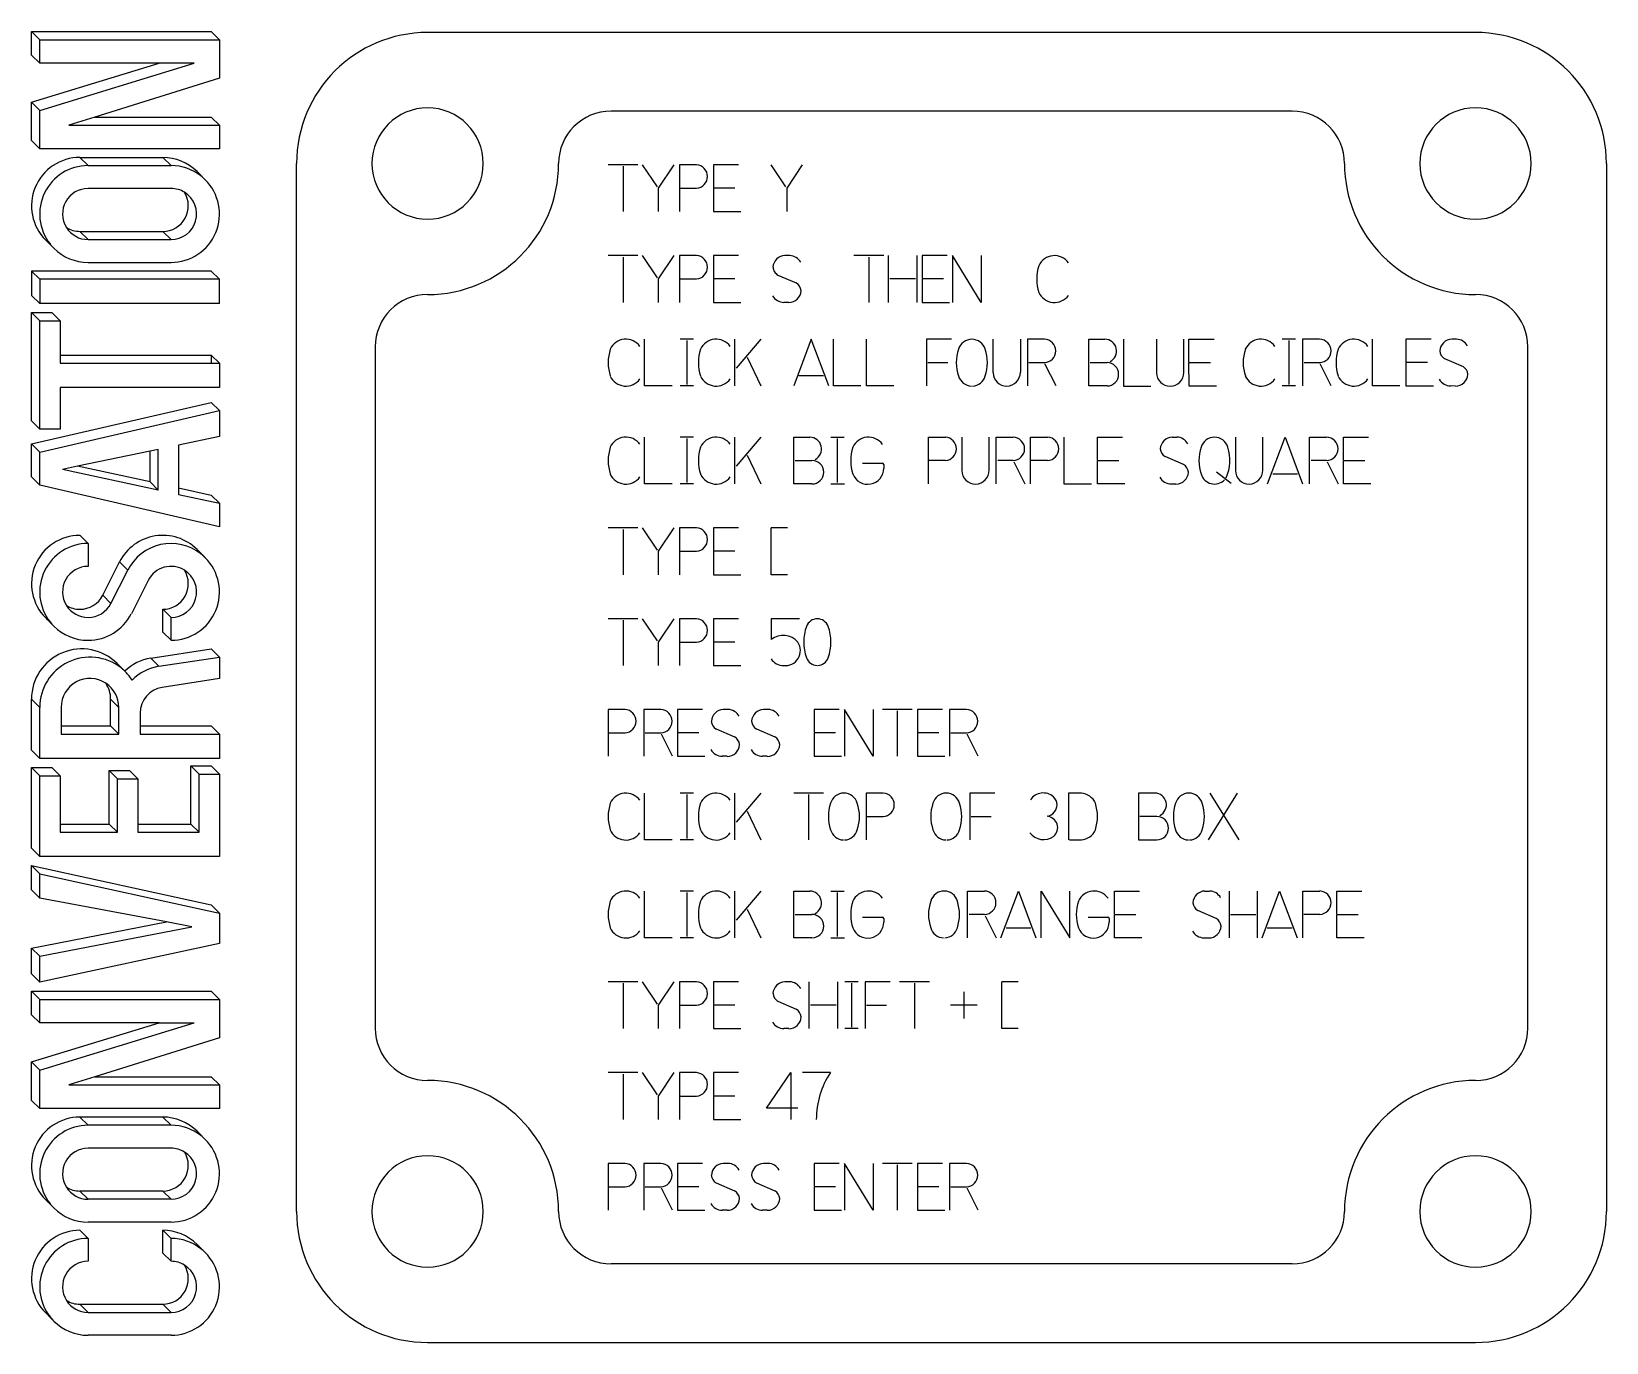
# Model space of a CAD drawing. Header units: inches. Extents: x -1.11 to 0.79, y -0.79 to 0.79.
import ezdxf

# ---------------------------------------------------------------- set-up
doc = ezdxf.new("R2010")
doc.units = ezdxf.units.IN
doc.layers.get('0').update_dxf_attribs({"linetype": 'CONTINUOUS'})
for name, color, linetype in [('1', 7, 'CONTINUOUS'), ('2', 7, 'CONTINUOUS'), ('3', 7, 'CONTINUOUS'), ('4', 7, 'CONTINUOUS'), ('5', 7, 'CONTINUOUS'), ('6', 7, 'CONTINUOUS'), ('9', 7, 'CONTINUOUS')]:
    doc.layers.add(name, color=color, linetype=linetype)

msp = doc.modelspace()

# ---------------------------------------------------------------- linework, layer by layer
at = {"color": 0, "linetype": 'CONTINUOUS'}
for p, q in [((-1.1062, 0.7886), (-1.0963, 0.7787)), ((-0.89, 0.7886), (-0.8802, 0.7787)), ((-1.1062, 0.7603), (-1.0963, 0.7504)), ((-1.1062, 0.7037), (-1.0963, 0.6938)), ((-0.89, 0.6857), (-0.8802, 0.6759)), ((-1.1062, 0.6574), (-1.0963, 0.6476)), ((-1.0381, 0.6274), (-1.0479, 0.6373)), ((-0.9384, 0.6274), (-0.9483, 0.6373)), ((-0.8973, 0.6104), (-0.9071, 0.6202)), ((-1.0793, 0.528), (-1.0891, 0.5378)), ((-1.0381, 0.5385), (-1.0479, 0.5483)), ((-0.9384, 0.5385), (-0.9483, 0.5483)), ((-1.0963, 0.4908), (-1.1062, 0.5006)), ((-0.8802, 0.4908), (-0.89, 0.5006)), ((-1.0963, 0.4615), (-1.1062, 0.4714)), ((-1.0963, 0.4408), (-1.1062, 0.4506)), ((-1.0718, 0.4408), (-1.0816, 0.4506)), ((-0.8802, 0.3898), (-0.89, 0.3997)), ((-0.8802, 0.333), (-0.89, 0.3428)), ((-1.0963, 0.3105), (-1.1062, 0.3204)), ((-1.0963, 0.2829), (-1.1062, 0.2928)), ((-1.0963, 0.2433), (-1.1062, 0.2532)), ((-0.9538, 0.2374), (-0.9636, 0.2473)), ((-0.8802, 0.2216), (-0.89, 0.2314)), ((-1.0381, 0.1731), (-1.0479, 0.183)), ((-0.8973, 0.1561), (-0.9071, 0.1659)), ((-0.9904, 0.1412), (-1.0003, 0.151)), ((-1.0107, 0.1011), (-1.0205, 0.1109)), ((-1.0793, 0.0737), (-1.0891, 0.0836)), ((-0.9384, 0.0842), (-0.9483, 0.0941)), ((-0.9384, 0.0567), (-0.9483, 0.0665)), ((-0.8802, 0.0365), (-0.89, 0.0464)), ((-0.9932, 0.0188), (-1.003, 0.0287)), ((-0.9529, 0.0255), (-0.9627, 0.0353)), ((-1.0963, -0.0239), (-1.1062, -0.014)), ((-1.0111, -0.014), (-1.0012, -0.0239)), ((-1.0012, -0.056), (-1.0111, -0.0461)), ((-0.8802, -0.056), (-0.89, -0.0461)), ((-1.0963, -0.0852), (-1.1062, -0.0754)), ((-0.9047, -0.1041), (-0.9146, -0.0942)), ((-0.8802, -0.1041), (-0.89, -0.0942)), ((-1.0963, -0.106), (-1.1062, -0.0961)), ((-1.0718, -0.106), (-1.0816, -0.0961)), ((-1.0029, -0.1097), (-1.0127, -0.0999)), ((-0.9783, -0.1097), (-0.9882, -0.0999)), ((-1.0029, -0.1739), (-1.0127, -0.1641)), ((-0.9146, -0.1641), (-0.9047, -0.1739)), ((-1.0963, -0.2032), (-1.1062, -0.1933)), ((-1.0963, -0.2239), (-1.1062, -0.2141)), ((-1.1062, -0.2433), (-1.0963, -0.2532)), ((-0.8802, -0.2711), (-0.89, -0.2613)), ((-1.0963, -0.323), (-1.1062, -0.3132)), ((-1.0963, -0.3542), (-1.1062, -0.3443)), ((-1.0963, -0.3749), (-1.1062, -0.3651)), ((-0.8802, -0.3749), (-0.89, -0.3651)), ((-1.0963, -0.4032), (-1.1062, -0.3934)), ((-1.0963, -0.4599), (-1.1062, -0.45)), ((-0.8802, -0.4778), (-0.89, -0.4679)), ((-1.0963, -0.5061), (-1.1062, -0.4963)), ((-1.0381, -0.5262), (-1.0479, -0.5164)), ((-0.9384, -0.5262), (-0.9483, -0.5164)), ((-0.8973, -0.5433), (-0.9071, -0.5335)), ((-1.0381, -0.6152), (-1.0479, -0.6053)), ((-0.9384, -0.6152), (-0.9483, -0.6053)), ((-1.0793, -0.6257), (-1.0891, -0.6158)), ((-1.0381, -0.6623), (-1.0479, -0.6524)), ((-0.9384, -0.6623), (-0.9483, -0.6524)), ((-0.9384, -0.6898), (-0.9483, -0.68)), ((-0.8973, -0.6793), (-0.9071, -0.6695)), ((-1.0793, -0.7617), (-1.0891, -0.7518)), ((-1.0381, -0.7512), (-1.0479, -0.7413)), ((-0.9384, -0.7512), (-0.9483, -0.7413))]:
    msp.add_line(p, q, dxfattribs=at)
at = {"layer": '1', "color": 1, "linetype": 'CONTINUOUS'}
for p, q in [((-1.0963, -0.4032), (-1.0963, -0.3749)), ((-1.0963, -0.3749), (-0.8802, -0.3749)), ((-0.8802, -0.3749), (-0.8802, -0.4212)), ((-1.0963, -0.4599), (-0.9104, -0.4032)), ((-0.9525, -0.4032), (-1.0963, -0.4032)), ((-0.9525, -0.4032), (-0.9104, -0.4032)), ((-0.8802, -0.4212), (-1.0299, -0.4679)), ((-1.0963, -0.5061), (-1.0963, -0.4599)), ((-1.0299, -0.4679), (-1.0614, -0.4778)), ((-1.0614, -0.4778), (-0.8802, -0.4778)), ((-0.8802, -0.4778), (-0.8802, -0.5061)), ((-0.8802, -0.5061), (-1.0963, -0.5061)), ((-0.9384, -0.5262), (-1.0381, -0.5262)), ((-0.9384, -0.5538), (-1.0381, -0.5538)), ((-0.9384, -0.6152), (-1.0381, -0.6152)), ((-0.9384, -0.6427), (-1.0381, -0.6427)), ((-1.0381, -0.6623), (-1.0381, -0.6898)), ((-0.9384, -0.6898), (-0.9384, -0.6623)), ((-1.0381, -0.7512), (-0.9384, -0.7512)), ((-0.9384, -0.7787), (-1.0381, -0.7787))]:
    msp.add_line(p, q, dxfattribs=at)
for centre, radius, start, end in [((-1.0381, -0.5845), 0.0582, 90, 218.1365), ((-0.9384, -0.5845), 0.0582, 51.8635, 90), ((-0.9384, -0.5845), 0.0582, 270, 45), ((-0.9384, -0.5845), 0.0582, 45, 51.8635), ((-1.0381, -0.5845), 0.0307, 90, 211.8862), ((-0.9384, -0.5845), 0.0307, 58.1138, 90), ((-0.9384, -0.5845), 0.0307, 270, 58.1138), ((-1.0381, -0.5845), 0.0307, 211.8862, 270), ((-1.0381, -0.5845), 0.0582, 218.1365, 225), ((-1.0381, -0.5845), 0.0582, 225, 270), ((-1.0381, -0.7205), 0.0582, 90, 218.1365), ((-0.9384, -0.7205), 0.0582, 51.8636, 90), ((-0.9384, -0.7205), 0.0582, 270, 45), ((-0.9384, -0.7205), 0.0582, 45, 51.8636), ((-1.0381, -0.7205), 0.0307, 90, 211.8862), ((-0.9384, -0.7205), 0.0307, 58.1138, 90), ((-0.9384, -0.7205), 0.0307, 270, 58.1138), ((-1.0381, -0.7205), 0.0307, 211.8862, 270), ((-1.0381, -0.7205), 0.0582, 218.1365, 225), ((-1.0381, -0.7205), 0.0582, 225, 270)]:
    msp.add_arc(centre, radius, start, end, dxfattribs=at)
at = {"layer": '2', "color": 2, "linetype": 'CONTINUOUS'}
for p, q in [((-0.2169, 0.0827), (-0.2169, 0.0578)), ((-0.1829, 0.0827), (-0.2169, 0.0827)), ((-0.9529, 0.0255), (-0.8802, 0.0365)), ((-0.8802, 0.0365), (-0.8802, 0.0108)), ((-0.8802, 0.0108), (-0.9492, 0.0001)), ((-1.0963, -0.0852), (-1.0963, -0.0239)), ((-1.0706, -0.0239), (-1.0706, -0.0461)), ((-1.0012, -0.056), (-1.0012, -0.0239)), ((-0.9755, -0.0307), (-0.9755, -0.0461)), ((-1.0706, -0.0461), (-1.0706, -0.056)), ((-1.0706, -0.056), (-1.0012, -0.056)), ((-0.9755, -0.0461), (-0.9755, -0.056)), ((-0.9755, -0.056), (-0.8802, -0.056)), ((-0.8802, -0.056), (-0.8802, -0.0852)), ((-0.8802, -0.0852), (-1.0963, -0.0852)), ((-1.0963, -0.2032), (-1.0963, -0.106)), ((-1.0963, -0.106), (-1.0718, -0.106)), ((-1.0718, -0.106), (-1.0718, -0.1641)), ((-1.0029, -0.1739), (-1.0029, -0.1097)), ((-1.0029, -0.1097), (-0.9783, -0.1097)), ((-0.9783, -0.1097), (-0.9783, -0.1641)), ((-0.9047, -0.1739), (-0.9047, -0.1041)), ((-0.9047, -0.1041), (-0.8802, -0.1041)), ((-0.8802, -0.1041), (-0.8802, -0.2032)), ((-1.0718, -0.1641), (-1.0718, -0.1739)), ((-0.9783, -0.1641), (-0.9783, -0.1739)), ((-1.0718, -0.1739), (-1.0029, -0.1739)), ((-0.9783, -0.1739), (-0.9047, -0.1739)), ((-0.8802, -0.2032), (-1.0963, -0.2032)), ((-1.0963, -0.2532), (-1.0963, -0.2239)), ((-1.0963, -0.2239), (-0.8802, -0.2711)), ((-0.944, -0.2818), (-1.0963, -0.2532)), ((-0.9132, -0.2876), (-0.944, -0.2818)), ((-0.8802, -0.2711), (-0.8802, -0.3079)), ((-1.0963, -0.323), (-0.9132, -0.2876)), ((-0.8802, -0.3079), (-1.0963, -0.3542)), ((-1.0963, -0.3542), (-1.0963, -0.323)), ((-0.2224, -0.5059), (-0.1933, -0.463)), ((-0.1933, -0.463), (-0.1933, -0.5192)), ((-0.1457, -0.463), (-0.1794, -0.463)), ((-0.185, -0.5059), (-0.2224, -0.5059))]:
    msp.add_line(p, q, dxfattribs=at)
for centre, radius, start, end in [((-0.1614, 0.0688), 0.0138, 19.4473, 160.5596), ((-0.2025, 0.0391), 0.0235, 41.0237, 127.5585), ((-0.1226, 0.0546), 0.0551, 160.0192, 199.9808), ((-0.2001, 0.0546), 0.0551, 340.0174, 19.9826), ((-0.1998, 0.0444), 0.0181, 263.1041, 34.0979), ((-1.0359, -0.0239), 0.0604, 51.6169, 180.0003), ((-1.0359, -0.0239), 0.0604, 46.1545, 51.6169), ((-1.0359, -0.0239), 0.0604, 45, 46.1545), ((-0.9444, -0.0307), 0.0568, 98.6165, 135.8566), ((-0.202, 0.0443), 0.0179, 213.4333, 270.016), ((-0.1614, 0.0404), 0.0138, 199.4654, 268.5146), ((-0.1613, 0.0403), 0.0137, 271.355, 340.7593), ((-1.0359, -0.0239), 0.0347, 56.5753, 180), ((-1.0359, -0.0239), 0.0347, 360, 56.5753), ((-1.0359, -0.0239), 0.0604, 32.8553, 45), ((-0.9444, -0.0307), 0.0311, 98.8562, 180.0078), ((-0.0605, -0.5192), 0.1021, 146.6069, 179.9947)]:
    msp.add_arc(centre, radius, start, end, dxfattribs=at)
at = {"layer": '3', "color": 3, "linetype": 'CONTINUOUS'}
for p, q in [((-0.1992, 0.6017), (-0.2169, 0.6283)), ((-0.1796, 0.6283), (-0.1982, 0.6002)), ((-0.1982, 0.6002), (-0.1982, 0.5722)), ((-0.1946, 0.5192), (-0.2003, 0.5192)), ((-0.2088, 0.4958), (-0.1867, 0.4863)), ((-0.1957, 0.4629), (-0.2015, 0.463)), ((-1.0963, 0.4408), (-1.0718, 0.4408)), ((-1.0963, 0.3204), (-1.0963, 0.4408)), ((-1.0718, 0.4408), (-1.0718, 0.3997)), ((-1.0718, 0.3997), (-1.0718, 0.3898)), ((-1.0718, 0.3898), (-0.89, 0.3898)), ((-0.89, 0.3898), (-0.8802, 0.3898)), ((-0.8802, 0.3898), (-0.8802, 0.3606)), ((-0.8802, 0.3606), (-1.0718, 0.3606)), ((-1.0718, 0.3606), (-1.0718, 0.3105)), ((-1.0963, 0.2829), (-0.8802, 0.333)), ((-0.8802, 0.333), (-0.8802, 0.3018)), ((-1.0963, 0.3105), (-1.0963, 0.3204)), ((-1.0718, 0.3105), (-1.0963, 0.3105)), ((-0.9636, 0.2842), (-1.0507, 0.266)), ((-0.9538, 0.2863), (-0.9636, 0.2842)), ((-0.9538, 0.2374), (-0.9538, 0.2863)), ((-0.8802, 0.3018), (-0.9293, 0.2914)), ((-0.9293, 0.2914), (-0.9293, 0.2399)), ((-1.0963, 0.2433), (-1.0963, 0.2829)), ((-1.0507, 0.266), (-1.0689, 0.2622)), ((-0.9538, 0.2374), (-1.0689, 0.2622)), ((-0.8802, 0.1933), (-1.0963, 0.2433)), ((-0.9293, 0.2399), (-0.9293, 0.2322)), ((-0.9293, 0.2322), (-0.8802, 0.2216)), ((-0.8802, 0.2216), (-0.8802, 0.1933)), ((-0.1972, 0.1918), (-0.2169, 0.1918)), ((-0.2169, 0.1356), (-0.2169, 0.1918)), ((-1.0381, 0.1731), (-1.0381, 0.1456)), ((-1.0107, 0.1011), (-0.9904, 0.1412)), ((-0.1972, 0.1356), (-0.2169, 0.1356)), ((-0.9658, 0.1287), (-0.9861, 0.0886)), ((-0.9384, 0.0567), (-0.9384, 0.0842)), ((-0.1653, -0.0265), (-0.1653, -0.0537)), ((-0.1352, -0.0265), (-0.1653, -0.0265)), ((-0.1288, -0.0265), (-0.1288, -0.0826)), ((-0.0943, -0.0826), (-0.1288, -0.0265)), ((-0.0943, -0.0265), (-0.0943, -0.0826)), ((-0.0473, -0.0265), (-0.0832, -0.0265)), ((-0.0653, -0.0282), (-0.0653, -0.0826)), ((-0.0411, -0.0265), (-0.0411, -0.0537)), ((-0.0109, -0.0265), (-0.0411, -0.0265)), ((-0.0025, -0.0265), (-0.0025, -0.0826)), ((0.0179, -0.0265), (-0.0025, -0.0265)), ((-0.1653, -0.0546), (-0.1653, -0.0826)), ((-0.1396, -0.0546), (-0.1653, -0.0546)), ((-0.0411, -0.0546), (-0.0411, -0.0826)), ((-0.0154, -0.0546), (-0.0411, -0.0546)), ((-0.0007, -0.0546), (0.0179, -0.0546)), ((0.0319, -0.0826), (0.0187, -0.0562)), ((-0.1653, -0.0826), (-0.1323, -0.0826)), ((-0.0411, -0.0826), (-0.0081, -0.0826)), ((-0.1946, -0.3539), (-0.2003, -0.3539)), ((-0.1712, -0.41), (-0.1712, -0.3539)), ((-0.1371, -0.3539), (-0.1371, -0.41)), ((-0.1124, -0.3539), (-0.1284, -0.3539)), ((-0.1204, -0.3556), (-0.1204, -0.4084)), ((-0.1038, -0.3539), (-0.1038, -0.41)), ((-0.0737, -0.3539), (-0.1038, -0.3539)), ((-0.0267, -0.3539), (-0.0626, -0.3539)), ((-0.0447, -0.3556), (-0.0447, -0.41)), ((0.0802, -0.3539), (0.0606, -0.3539)), ((0.0606, -0.41), (0.0606, -0.3539)), ((-0.2088, -0.3772), (-0.1867, -0.3867)), ((-0.1389, -0.382), (-0.1695, -0.382)), ((-0.1022, -0.382), (-0.0781, -0.382)), ((-0.1957, -0.4101), (-0.2015, -0.4101)), ((-0.1123, -0.41), (-0.1284, -0.41)), ((0.0802, -0.41), (0.0606, -0.41)), ((-0.1653, -0.5721), (-0.1653, -0.5994)), ((-0.1352, -0.5721), (-0.1653, -0.5721)), ((-0.1288, -0.5721), (-0.1288, -0.6283)), ((-0.0943, -0.6283), (-0.1288, -0.5721)), ((-0.0943, -0.5721), (-0.0943, -0.6283)), ((-0.0473, -0.5721), (-0.0832, -0.5721)), ((-0.0653, -0.5738), (-0.0653, -0.6283)), ((-0.0411, -0.5721), (-0.0411, -0.5994)), ((-0.0109, -0.5721), (-0.0411, -0.5721)), ((-0.0025, -0.5721), (-0.0025, -0.6283)), ((0.0179, -0.5721), (-0.0025, -0.5721)), ((-0.1653, -0.6002), (-0.1653, -0.6283)), ((-0.1396, -0.6002), (-0.1653, -0.6002)), ((-0.0411, -0.6002), (-0.0411, -0.6283)), ((-0.0154, -0.6002), (-0.0411, -0.6002)), ((-0.0007, -0.6002), (0.0179, -0.6002)), ((0.0319, -0.6283), (0.0187, -0.6018)), ((-0.1653, -0.6283), (-0.1323, -0.6283)), ((-0.0411, -0.6283), (-0.0081, -0.6283))]:
    msp.add_line(p, q, dxfattribs=at)
for centre, radius, start, end in [((-0.2, 0.5045), 0.0147, 91.2613, 177.492), ((-0.1951, 0.5035), 0.0157, 29.2717, 88.1361), ((0.1238, 0.4985), 0.0207, 35.68, 155.6132), ((-0.2026, 0.5062), 0.0121, 185.1824, 212.2636), ((-0.2026, 0.5062), 0.0121, 212.2636, 239.3448), ((0.1524, 0.491), 0.05, 161.2941, 198.7059), ((-0.1956, 0.4777), 0.0148, 269.4411, 357.3507), ((-0.1929, 0.4759), 0.0121, 5.1823, 59.3448), ((0.1238, 0.4835), 0.0207, 204.3868, 324.32), ((-0.2013, 0.4792), 0.0162, 210.522, 269.4411), ((-1.0381, 0.1149), 0.0582, 90, 218.1365), ((-0.9384, 0.1149), 0.0582, 51.8631, 153.1815), ((-0.9384, 0.1149), 0.0582, 270, 45), ((-0.9384, 0.1149), 0.0582, 45, 51.8636), ((-1.0381, 0.1149), 0.0307, 90, 211.8862), ((-0.9384, 0.1149), 0.0307, 58.1132, 153.1838), ((-0.9384, 0.1149), 0.0307, 270, 58.1138), ((-1.0381, 0.1149), 0.0307, 211.8862, 270), ((-1.0381, 0.1149), 0.0307, 269.9985, 333.1824), ((-1.0381, 0.1149), 0.0582, 218.1365, 225), ((-1.0381, 0.1149), 0.0582, 270.0007, 333.1839), ((-1.0381, 0.1149), 0.0582, 225, 270), ((0.0176, -0.0405), 0.014, 271.0953, 88.8959), ((-0.2, -0.3686), 0.0147, 91.2613, 177.492), ((-0.1951, -0.3695), 0.0157, 29.2717, 88.1361), ((-0.2026, -0.3669), 0.0121, 185.1824, 239.3448), ((-0.1956, -0.3954), 0.0148, 269.4411, 357.3507), ((-0.1929, -0.3971), 0.0121, 5.1823, 59.3448), ((-0.2013, -0.3939), 0.0162, 210.522, 269.4411), ((0.0176, -0.5862), 0.014, 271.0953, 88.8959)]:
    msp.add_arc(centre, radius, start, end, dxfattribs=at)
at = {"layer": '4', "color": 4, "linetype": 'CONTINUOUS'}
for p, q in [((-1.0963, 0.7504), (-1.0963, 0.7787)), ((-1.0963, 0.7787), (-0.8802, 0.7787)), ((-0.8802, 0.7787), (-0.8802, 0.7325)), ((0.6299, 0.7874), (-0.6299, 0.7874)), ((-1.0963, 0.6938), (-0.9104, 0.7504)), ((-0.9525, 0.7504), (-1.0963, 0.7504)), ((-0.9104, 0.7504), (-0.9525, 0.7504)), ((-0.8802, 0.7325), (-1.0299, 0.6857)), ((-1.0963, 0.6476), (-1.0963, 0.6938)), ((-1.0299, 0.6857), (-1.0614, 0.6759)), ((-1.0614, 0.6759), (-0.89, 0.6759)), ((-0.89, 0.6759), (-0.8802, 0.6759)), ((-0.8802, 0.6759), (-0.8802, 0.6476)), ((-0.8802, 0.6476), (-1.0963, 0.6476)), ((-1.0381, 0.6274), (-0.9384, 0.6274)), ((-0.7874, -0.6299), (-0.7874, 0.6299)), ((0.7874, 0.6299), (0.7874, -0.6299)), ((-0.9384, 0.5999), (-1.0381, 0.5999)), ((-1.0381, 0.5385), (-0.9384, 0.5385)), ((-1.0381, 0.5109), (-0.9384, 0.5109)), ((-1.0963, 0.4908), (-1.0963, 0.4615)), ((-0.8802, 0.4908), (-1.0963, 0.4908)), ((-0.8802, 0.4615), (-0.8802, 0.4908)), ((-0.8802, 0.4615), (-1.0963, 0.4615)), ((-0.1898, 0.2448), (-0.1898, 0.3009)), ((-0.1898, 0.3009), (-0.1703, 0.3009)), ((-0.145, 0.3009), (-0.129, 0.3009)), ((-0.137, 0.2464), (-0.137, 0.2992)), ((-0.0277, 0.3009), (-0.0073, 0.3009)), ((-0.0277, 0.2636), (-0.0277, 0.3009)), ((0.0123, 0.3009), (0.0123, 0.2608)), ((0.0452, 0.2612), (0.0452, 0.3009)), ((0.0536, 0.2448), (0.0536, 0.3009)), ((0.0536, 0.3009), (0.074, 0.3009)), ((0.0951, 0.2448), (0.0951, 0.3009)), ((0.0951, 0.3009), (0.1155, 0.3009)), ((0.1351, 0.3009), (0.1351, 0.2448)), ((0.1755, 0.2737), (0.1755, 0.3009)), ((0.1755, 0.3009), (0.2057, 0.3009)), ((0.2652, 0.3009), (0.271, 0.3009)), ((0.3414, 0.3009), (0.3414, 0.2608)), ((0.3743, 0.2612), (0.3743, 0.3009)), ((0.3799, 0.2448), (0.401, 0.3009)), ((0.401, 0.3009), (0.422, 0.2448)), ((0.4305, 0.2448), (0.4305, 0.3009)), ((0.4305, 0.3009), (0.4509, 0.3009)), ((0.4711, 0.2737), (0.4711, 0.3009)), ((0.4711, 0.3009), (0.5013, 0.3009)), ((-0.1881, 0.2729), (-0.1678, 0.2729)), ((-0.107, 0.2696), (-0.0833, 0.2696)), ((-0.0816, 0.2679), (-0.0816, 0.2636)), ((-0.0073, 0.2728), (-0.0269, 0.2728)), ((0.074, 0.2728), (0.0555, 0.2728)), ((0.0748, 0.2712), (0.0881, 0.2448)), ((0.1155, 0.2728), (0.0959, 0.2728)), ((0.1755, 0.2448), (0.1755, 0.2728)), ((0.1755, 0.2728), (0.2012, 0.2728)), ((0.2788, 0.2681), (0.2567, 0.2776)), ((0.4508, 0.2728), (0.4323, 0.2728)), ((0.4516, 0.2712), (0.4649, 0.2448)), ((0.4711, 0.2448), (0.4711, 0.2728)), ((0.4711, 0.2728), (0.4968, 0.2728)), ((-0.0277, 0.2448), (-0.0277, 0.2636)), ((0.3184, 0.2591), (0.3362, 0.2455)), ((0.3861, 0.2568), (0.4158, 0.2568)), ((-0.1678, 0.2448), (-0.1898, 0.2448)), ((-0.145, 0.2447), (-0.1289, 0.2447)), ((0.1351, 0.2448), (0.1681, 0.2448)), ((0.2085, 0.2448), (0.1755, 0.2448)), ((0.2641, 0.2447), (0.2698, 0.2447)), ((0.5041, 0.2448), (0.4711, 0.2448)), ((-0.6299, -0.7874), (0.6299, -0.7874))]:
    msp.add_line(p, q, dxfattribs=at)
for centre, radius, start, end in [((-0.6299, 0.6299), 0.1575, 90, 180), ((0.6299, 0.6299), 0.1575, 360, 90), ((-1.0381, 0.5692), 0.0582, 90, 218.1365), ((-0.9384, 0.5692), 0.0582, 51.8635, 90), ((-0.9384, 0.5692), 0.0582, 270, 45), ((-0.9384, 0.5692), 0.0582, 45, 51.8635), ((-1.0381, 0.5692), 0.0307, 90, 211.8862), ((-0.9384, 0.5692), 0.0307, 58.1138, 90), ((-0.9384, 0.5692), 0.0307, 270, 58.1138), ((-1.0381, 0.5692), 0.0307, 211.8862, 270), ((-1.0381, 0.5692), 0.0582, 218.1365, 225), ((-1.0381, 0.5692), 0.0582, 225, 270), ((-0.1704, 0.2868), 0.0141, 296.1918, 89.544), ((-0.0712, 0.2727), 0.0501, 161.294, 198.704), ((-0.0998, 0.2802), 0.0207, 35.68, 155.6132), ((-0.0082, 0.2869), 0.0141, 273.401, 86.599), ((0.0738, 0.2869), 0.014, 271.0953, 88.8959), ((0.1147, 0.2869), 0.0141, 273.401, 86.599), ((0.2656, 0.2862), 0.0147, 91.2613, 177.492), ((0.2629, 0.2879), 0.0121, 185.1824, 239.3448), ((0.2704, 0.2853), 0.0157, 29.2717, 88.1361), ((0.3474, 0.2727), 0.05, 161.2941, 198.7059), ((0.3161, 0.2842), 0.0167, 15.8328, 164.1683), ((0.2854, 0.273), 0.0493, 335.0528, 18.6315), ((0.4506, 0.2869), 0.014, 271.0953, 88.8959), ((-0.1678, 0.2588), 0.0141, 270, 89.9819), ((-0.0833, 0.2679), 0.00169, 0, 90), ((0.2727, 0.2577), 0.0121, 5.1823, 59.3448), ((-0.1008, 0.2635), 0.0192, 200.8553, 0.4397), ((0.0288, 0.2611), 0.0165, 180.9239, 0.4725), ((0.2642, 0.2609), 0.0162, 210.522, 269.4411), ((0.2699, 0.2594), 0.0148, 269.4411, 357.3507), ((0.3161, 0.2613), 0.0167, 195.9021, 315.7403), ((0.3578, 0.2611), 0.0165, 180.9239, 0.4725), ((-0.6299, -0.6299), 0.1575, 180, 270), ((0.6299, -0.6299), 0.1575, 270, 360)]:
    msp.add_arc(centre, radius, start, end, dxfattribs=at)
at = {"layer": '5', "color": 5, "linetype": 'CONTINUOUS'}
for p, q in [((-0.1688, 0.4186), (-0.1898, 0.3625)), ((-0.1477, 0.3625), (-0.1688, 0.4186)), ((-0.1421, 0.3625), (-0.1421, 0.4186)), ((-0.1024, 0.3625), (-0.1024, 0.4186)), ((-0.0301, 0.4186), (-0.0301, 0.3625)), ((0, 0.4186), (-0.0301, 0.4186)), ((0.0499, 0.3785), (0.0499, 0.4186)), ((0.0828, 0.4186), (0.0828, 0.3789)), ((0.0912, 0.4186), (0.0912, 0.3625)), ((0.1115, 0.4186), (0.0912, 0.4186)), ((0.1649, 0.3625), (0.1649, 0.4186)), ((0.1649, 0.4186), (0.1844, 0.4186)), ((0.2066, 0.4186), (0.2066, 0.3624)), ((0.2463, 0.4186), (0.2463, 0.3785)), ((0.2792, 0.3789), (0.2792, 0.4186)), ((0.2854, 0.3914), (0.2854, 0.4186)), ((0.2854, 0.4186), (0.3156, 0.4186)), ((0.4135, 0.4187), (0.3975, 0.4187)), ((0.4055, 0.417), (0.4055, 0.3642)), ((0.4221, 0.4187), (0.4221, 0.3625)), ((0.4424, 0.4187), (0.4221, 0.4187)), ((0.506, 0.3625), (0.506, 0.4187)), ((0.5463, 0.4187), (0.5463, 0.3914)), ((0.5765, 0.4187), (0.5463, 0.4187)), ((0.6071, 0.4187), (0.6013, 0.4187)), ((-0.0284, 0.3905), (-0.0044, 0.3905)), ((0.093, 0.3905), (0.1115, 0.3905)), ((0.1256, 0.3625), (0.1123, 0.3889)), ((0.1666, 0.3906), (0.1869, 0.3906)), ((0.2855, 0.3624), (0.2854, 0.3905)), ((0.2854, 0.3905), (0.3112, 0.3905)), ((0.4239, 0.3906), (0.4424, 0.3906)), ((0.4565, 0.3625), (0.4432, 0.389)), ((0.5463, 0.3906), (0.5463, 0.3625)), ((0.5721, 0.3906), (0.5463, 0.3906)), ((0.5928, 0.3953), (0.6149, 0.3858)), ((-0.1539, 0.3745), (-0.1836, 0.3745)), ((-0.1092, 0.3625), (-0.1421, 0.3625)), ((-0.0695, 0.3625), (-0.1024, 0.3625)), ((0.1869, 0.3625), (0.1649, 0.3625)), ((0.2066, 0.3624), (0.2395, 0.3624)), ((0.3184, 0.3624), (0.2855, 0.3624)), ((0.4136, 0.3625), (0.3975, 0.3625)), ((0.5389, 0.3625), (0.506, 0.3625)), ((0.5463, 0.3625), (0.5793, 0.3625)), ((0.6059, 0.3624), (0.6002, 0.3625))]:
    msp.add_line(p, q, dxfattribs=at)
for centre, radius, start, end in [((-0.6299, 0.6299), 0.0669, 360, 180), ((0.6299, 0.6299), 0.0669, 360, 180), ((-0.6299, 0.6299), 0.0669, 180, 360), ((0.6299, 0.6299), 0.0669, 180, 360), ((0.0244, 0.4019), 0.0167, 16.1289, 163.8722), ((0.1113, 0.4046), 0.014, 271.0953, 88.8959), ((0.1843, 0.4045), 0.0141, 296.1918, 89.544), ((0.372, 0.398), 0.0207, 35.68, 155.6132), ((0.4422, 0.4046), 0.014, 271.0953, 88.8959), ((0.4836, 0.398), 0.0207, 35.68, 155.6132), ((0.6017, 0.404), 0.0147, 91.2613, 177.492), ((0.6065, 0.403), 0.0157, 29.2717, 88.1361), ((0.0557, 0.3905), 0.05, 161.2941, 198.7059), ((-0.0069, 0.3905), 0.05, 341.2938, 18.7062), ((0.4006, 0.3905), 0.05, 161.2941, 198.7059), ((0.5122, 0.3905), 0.05, 161.2941, 198.7059), ((0.599, 0.4057), 0.0121, 185.1824, 239.3448), ((0.0663, 0.3788), 0.0164, 180.9239, 0.4725), ((0.1869, 0.3765), 0.014, 270, 89.9819), ((0.2628, 0.3787), 0.0165, 180.9239, 0.4725), ((0.6088, 0.3754), 0.0121, 5.1823, 59.3448), ((0.0244, 0.3791), 0.0167, 196.0048, 267.9484), ((0.0244, 0.3791), 0.0167, 272.764, 343.9941), ((0.372, 0.383), 0.0207, 204.3868, 324.32), ((0.4836, 0.383), 0.0207, 204.3868, 324.32), ((0.6003, 0.3787), 0.0162, 210.522, 269.4411), ((0.606, 0.3772), 0.0148, 269.4411, 357.3507), ((-0.6299, -0.6299), 0.0669, 360, 180), ((0.6299, -0.6299), 0.0669, 360, 180), ((-0.6299, -0.6299), 0.0669, 180, 360), ((0.6299, -0.6299), 0.0669, 180, 360)]:
    msp.add_arc(centre, radius, start, end, dxfattribs=at)
at = {"layer": '6', "color": 6, "linetype": 'CONTINUOUS'}
for p, q in [((-1.1062, 0.7603), (-1.1062, 0.7886)), ((-1.1062, 0.7886), (-0.89, 0.7886)), ((-1.1062, 0.7037), (-0.9525, 0.7504)), ((-1.1062, 0.6574), (-1.1062, 0.7037)), ((-1.0299, 0.6857), (-0.89, 0.6857)), ((-1.0479, 0.6373), (-0.9483, 0.6373)), ((-0.377, 0.6283), (-0.4129, 0.6283)), ((-0.395, 0.6266), (-0.395, 0.5722)), ((-0.3537, 0.6017), (-0.3714, 0.6283)), ((-0.3341, 0.6283), (-0.3527, 0.6002)), ((-0.327, 0.6283), (-0.327, 0.5722)), ((-0.3067, 0.6283), (-0.327, 0.6283)), ((-0.2864, 0.6283), (-0.2864, 0.6011)), ((-0.2562, 0.6283), (-0.2864, 0.6283)), ((-0.3527, 0.6002), (-0.3527, 0.5722)), ((-0.3262, 0.6002), (-0.3067, 0.6002)), ((-0.2864, 0.6002), (-0.2864, 0.5722)), ((-0.2607, 0.6002), (-0.2864, 0.6002)), ((-0.2864, 0.5722), (-0.2534, 0.5722)), ((-1.0479, 0.5483), (-0.9483, 0.5483)), ((-0.377, 0.5192), (-0.4129, 0.5192)), ((-0.395, 0.5175), (-0.395, 0.463)), ((-0.3537, 0.4926), (-0.3714, 0.5192)), ((-0.3341, 0.5192), (-0.3527, 0.4911)), ((-0.327, 0.5192), (-0.327, 0.463)), ((-0.3067, 0.5192), (-0.327, 0.5192)), ((-0.2864, 0.5192), (-0.2864, 0.4919)), ((-0.2562, 0.5192), (-0.2864, 0.5192)), ((-0.0814, 0.5192), (-0.1174, 0.5192)), ((-0.0994, 0.5175), (-0.0994, 0.463)), ((-0.0758, 0.463), (-0.0758, 0.5192)), ((-0.0417, 0.5192), (-0.0417, 0.463)), ((-0.0355, 0.5192), (-0.0355, 0.492)), ((-0.0054, 0.5192), (-0.0355, 0.5192)), ((0.001, 0.5192), (0.001, 0.463)), ((0.0355, 0.463), (0.001, 0.5192)), ((0.0355, 0.5192), (0.0355, 0.463)), ((-1.1062, 0.5006), (-1.1062, 0.4714)), ((-0.89, 0.5006), (-1.1062, 0.5006)), ((-0.3527, 0.4911), (-0.3527, 0.463)), ((-0.3262, 0.4911), (-0.3067, 0.4911)), ((-0.2864, 0.4911), (-0.2864, 0.463)), ((-0.2607, 0.4911), (-0.2864, 0.4911)), ((-0.0435, 0.4911), (-0.0741, 0.4911)), ((-0.0355, 0.4911), (-0.0355, 0.463)), ((-0.0098, 0.4911), (-0.0355, 0.4911)), ((-0.2864, 0.463), (-0.2534, 0.463)), ((-0.0355, 0.463), (-0.0025, 0.463)), ((-1.1062, 0.3204), (-1.1062, 0.4506)), ((-1.1062, 0.4506), (-1.0816, 0.4506)), ((-0.3691, 0.3625), (-0.3691, 0.4187)), ((-0.3102, 0.4187), (-0.3262, 0.4187)), ((-0.3182, 0.417), (-0.3182, 0.3642)), ((-0.2606, 0.3625), (-0.2606, 0.4187)), ((-0.2292, 0.4187), (-0.2589, 0.3838)), ((-1.0718, 0.3997), (-0.89, 0.3997)), ((-0.89, 0.3997), (-0.89, 0.3898)), ((-0.2456, 0.397), (-0.2292, 0.3625)), ((-0.3361, 0.3625), (-0.3691, 0.3625)), ((-0.3101, 0.3625), (-0.3262, 0.3625)), ((-1.1062, 0.2928), (-0.89, 0.3428)), ((-1.1062, 0.2532), (-1.1062, 0.2928)), ((-0.9636, 0.2473), (-0.9636, 0.2842)), ((-0.3691, 0.2448), (-0.3691, 0.3009)), ((-0.3102, 0.3009), (-0.3262, 0.3009)), ((-0.3182, 0.2992), (-0.3182, 0.2464)), ((-0.2606, 0.2448), (-0.2606, 0.3009)), ((-0.2292, 0.3009), (-0.2589, 0.2661)), ((-0.9636, 0.2473), (-1.0507, 0.266)), ((-0.2456, 0.2792), (-0.2292, 0.2448)), ((-0.9293, 0.2399), (-0.89, 0.2314)), ((-0.3361, 0.2448), (-0.3691, 0.2448)), ((-0.3101, 0.2448), (-0.3262, 0.2448)), ((-0.377, 0.1918), (-0.4129, 0.1918)), ((-0.395, 0.1901), (-0.395, 0.1356)), ((-0.3537, 0.1652), (-0.3714, 0.1918)), ((-0.3341, 0.1918), (-0.3527, 0.1637)), ((-0.327, 0.1918), (-0.327, 0.1356)), ((-0.3067, 0.1918), (-0.327, 0.1918)), ((-0.2864, 0.1918), (-0.2864, 0.1645)), ((-0.2562, 0.1918), (-0.2864, 0.1918)), ((-0.3527, 0.1637), (-0.3527, 0.1356)), ((-0.3262, 0.1637), (-0.3067, 0.1637)), ((-0.2864, 0.1637), (-0.2864, 0.1356)), ((-0.2607, 0.1637), (-0.2864, 0.1637)), ((-1.0205, 0.1109), (-1.0003, 0.151)), ((-0.2864, 0.1356), (-0.2534, 0.1356)), ((-0.9483, 0.0665), (-0.9483, 0.0941)), ((-0.377, 0.0827), (-0.4129, 0.0827)), ((-0.395, 0.081), (-0.395, 0.0265)), ((-0.3537, 0.056), (-0.3714, 0.0827)), ((-0.3341, 0.0827), (-0.3527, 0.0546)), ((-0.327, 0.0827), (-0.327, 0.0265)), ((-0.3067, 0.0827), (-0.327, 0.0827)), ((-0.2864, 0.0827), (-0.2864, 0.0554)), ((-0.2562, 0.0827), (-0.2864, 0.0827)), ((-0.9627, 0.0353), (-0.89, 0.0464)), ((-0.3527, 0.0546), (-0.3527, 0.0265)), ((-0.3262, 0.0546), (-0.3067, 0.0546)), ((-0.2864, 0.0546), (-0.2864, 0.0265)), ((-0.2607, 0.0546), (-0.2864, 0.0546)), ((-0.2864, 0.0265), (-0.2534, 0.0265)), ((-1.1062, -0.0754), (-1.1062, -0.014)), ((-1.0111, -0.0461), (-1.0111, -0.014)), ((-0.4129, -0.0265), (-0.4129, -0.0827)), ((-0.3925, -0.0265), (-0.4129, -0.0265)), ((-0.3701, -0.0265), (-0.3701, -0.0827)), ((-0.3497, -0.0265), (-0.3701, -0.0265)), ((-0.3294, -0.0265), (-0.3294, -0.0537)), ((-0.2993, -0.0265), (-0.3294, -0.0265)), ((-0.2687, -0.0265), (-0.2744, -0.0265)), ((-0.2204, -0.0265), (-0.2261, -0.0265)), ((-1.0706, -0.0461), (-1.0111, -0.0461)), ((-0.9755, -0.0461), (-0.89, -0.0461)), ((-0.4121, -0.0546), (-0.3925, -0.0546)), ((-0.3682, -0.0546), (-0.3497, -0.0546)), ((-0.3356, -0.0827), (-0.3489, -0.0562)), ((-0.3294, -0.0546), (-0.3294, -0.0827)), ((-0.3037, -0.0546), (-0.3294, -0.0546)), ((-0.2829, -0.0498), (-0.2608, -0.0593)), ((-0.2346, -0.0498), (-0.2125, -0.0593)), ((-0.9146, -0.1641), (-0.9146, -0.0942)), ((-0.9146, -0.0942), (-0.89, -0.0942)), ((-0.3294, -0.0827), (-0.2965, -0.0827)), ((-0.2698, -0.0827), (-0.2756, -0.0827)), ((-0.2215, -0.0827), (-0.2272, -0.0827)), ((-1.1062, -0.1933), (-1.1062, -0.0961)), ((-1.1062, -0.0961), (-1.0816, -0.0961)), ((-1.0127, -0.1641), (-1.0127, -0.0999)), ((-1.0127, -0.0999), (-0.9882, -0.0999)), ((-0.3691, -0.1832), (-0.3691, -0.127)), ((-0.3102, -0.127), (-0.3262, -0.127)), ((-0.3182, -0.1287), (-0.3182, -0.1815)), ((-0.2606, -0.1832), (-0.2606, -0.127)), ((-0.2292, -0.127), (-0.2589, -0.1619)), ((-0.1539, -0.127), (-0.1898, -0.127)), ((-0.1718, -0.1287), (-0.1718, -0.1832)), ((-0.1025, -0.127), (-0.1025, -0.1832)), ((-0.0821, -0.127), (-0.1025, -0.127)), ((0.0219, -0.127), (0.0219, -0.1832)), ((0.0521, -0.127), (0.0219, -0.127)), ((0.1404, -0.127), (0.1404, -0.1832)), ((0.1561, -0.127), (0.1404, -0.127)), ((0.2248, -0.127), (0.2248, -0.1831)), ((0.2443, -0.127), (0.2248, -0.127)), ((0.3433, -0.127), (0.3084, -0.1832)), ((0.3457, -0.1832), (0.3108, -0.127)), ((-0.2456, -0.1487), (-0.2292, -0.1832)), ((-1.0718, -0.1641), (-1.0127, -0.1641)), ((-0.9783, -0.1641), (-0.9146, -0.1641)), ((-0.1017, -0.1551), (-0.0821, -0.1551)), ((0.0236, -0.1551), (0.0477, -0.1551)), ((0.2468, -0.155), (0.2265, -0.155)), ((-0.3361, -0.1832), (-0.3691, -0.1832)), ((-0.3101, -0.1832), (-0.3262, -0.1832)), ((0.1418, -0.1832), (0.1561, -0.1832)), ((0.2248, -0.1831), (0.2468, -0.1831)), ((-1.1062, -0.2433), (-1.1062, -0.2141)), ((-1.1062, -0.2141), (-0.89, -0.2613)), ((-0.3691, -0.3009), (-0.3691, -0.2447)), ((-0.3102, -0.2447), (-0.3262, -0.2447)), ((-0.2606, -0.3009), (-0.2606, -0.2447)), ((-0.2292, -0.2447), (-0.2589, -0.2796)), ((-0.3182, -0.2464), (-0.3182, -0.2992)), ((-1.1062, -0.3132), (-0.944, -0.2818)), ((-0.2456, -0.2664), (-0.2292, -0.3009)), ((-0.3361, -0.3009), (-0.3691, -0.3009)), ((-0.3101, -0.3009), (-0.3262, -0.3009)), ((-1.1062, -0.3443), (-1.1062, -0.3132)), ((-0.377, -0.3539), (-0.4129, -0.3539)), ((-0.395, -0.3556), (-0.395, -0.4101)), ((-0.3537, -0.3805), (-0.3714, -0.3539)), ((-0.3341, -0.3539), (-0.3527, -0.382)), ((-0.327, -0.3539), (-0.327, -0.4101)), ((-0.3067, -0.3539), (-0.327, -0.3539)), ((-0.2864, -0.3539), (-0.2864, -0.3811)), ((-0.2562, -0.3539), (-0.2864, -0.3539)), ((-1.1062, -0.3934), (-1.1062, -0.3651)), ((-1.1062, -0.3651), (-0.89, -0.3651)), ((0.0147, -0.3659), (0.0147, -0.398)), ((-0.3527, -0.382), (-0.3527, -0.4101)), ((-0.3262, -0.382), (-0.3067, -0.382)), ((-0.2864, -0.382), (-0.2864, -0.4101)), ((-0.2607, -0.382), (-0.2864, -0.382)), ((0.0307, -0.382), (-0.0014, -0.382)), ((-1.1062, -0.45), (-0.9525, -0.4032)), ((-0.2864, -0.4101), (-0.2534, -0.4101)), ((-1.1062, -0.4963), (-1.1062, -0.45)), ((-1.0299, -0.4679), (-0.89, -0.4679)), ((-0.377, -0.463), (-0.4129, -0.463)), ((-0.395, -0.4647), (-0.395, -0.5192)), ((-0.3537, -0.4896), (-0.3714, -0.463)), ((-0.3341, -0.463), (-0.3527, -0.4911)), ((-0.327, -0.463), (-0.327, -0.5192)), ((-0.3067, -0.463), (-0.327, -0.463)), ((-0.2864, -0.463), (-0.2864, -0.4903)), ((-0.2562, -0.463), (-0.2864, -0.463)), ((-0.3527, -0.4911), (-0.3527, -0.5192)), ((-0.3262, -0.4911), (-0.3067, -0.4911)), ((-0.2864, -0.4911), (-0.2864, -0.5192)), ((-0.2607, -0.4911), (-0.2864, -0.4911)), ((-0.9483, -0.5164), (-1.0479, -0.5164)), ((-0.2864, -0.5192), (-0.2534, -0.5192)), ((-0.4129, -0.5721), (-0.4129, -0.6283)), ((-0.3925, -0.5721), (-0.4129, -0.5721)), ((-0.3701, -0.5721), (-0.3701, -0.6283)), ((-0.3497, -0.5721), (-0.3701, -0.5721)), ((-0.3294, -0.5721), (-0.3294, -0.5994)), ((-0.2993, -0.5721), (-0.3294, -0.5721)), ((-0.2687, -0.5721), (-0.2744, -0.5721)), ((-0.2204, -0.5721), (-0.2261, -0.5721)), ((-0.9483, -0.6053), (-1.0479, -0.6053)), ((-0.4121, -0.6002), (-0.3925, -0.6002)), ((-0.3682, -0.6002), (-0.3497, -0.6002)), ((-0.3356, -0.6283), (-0.3489, -0.6018)), ((-0.3294, -0.6002), (-0.3294, -0.6283)), ((-0.3037, -0.6002), (-0.3294, -0.6002)), ((-0.2829, -0.5955), (-0.2608, -0.605)), ((-0.2346, -0.5955), (-0.2125, -0.605)), ((-0.3294, -0.6283), (-0.2965, -0.6283)), ((-0.2698, -0.6284), (-0.2756, -0.6284)), ((-0.2215, -0.6284), (-0.2272, -0.6284)), ((-0.9483, -0.68), (-0.9483, -0.6524)), ((-1.0479, -0.7413), (-0.9483, -0.7413))]:
    msp.add_line(p, q, dxfattribs=at)
for centre, radius, start, end in [((-1.0479, 0.579), 0.0582, 90, 225), ((-0.9483, 0.579), 0.0582, 45, 90), ((-0.3075, 0.6143), 0.0141, 273.401, 86.599), ((-0.9483, 0.579), 0.0582, 38.1365, 45), ((-0.9483, 0.579), 0.0307, 270, 31.8862), ((-1.0479, 0.579), 0.0307, 238.1138, 270), ((-1.0479, 0.579), 0.0582, 225, 231.8635), ((-0.3075, 0.5052), 0.0141, 273.401, 86.599), ((-0.3915, 0.398), 0.0207, 35.68, 155.6132), ((-0.283, 0.398), 0.0207, 35.68, 155.6132), ((-0.3629, 0.3905), 0.05, 161.2941, 198.7059), ((-0.2544, 0.3905), 0.05, 161.2941, 198.7059), ((-0.3915, 0.383), 0.0207, 204.3868, 324.32), ((-0.283, 0.383), 0.0207, 204.3868, 324.32), ((-0.3629, 0.2727), 0.05, 161.2941, 198.7059), ((-0.3915, 0.2803), 0.0207, 35.68, 155.6132), ((-0.2544, 0.2727), 0.05, 161.2941, 198.7059), ((-0.283, 0.2803), 0.0207, 35.68, 155.6132), ((-0.3915, 0.2652), 0.0207, 204.3868, 324.32), ((-0.283, 0.2652), 0.0207, 204.3868, 324.32), ((-0.3075, 0.1778), 0.0141, 273.401, 86.599), ((-1.0479, 0.1247), 0.0582, 90, 225), ((-0.9483, 0.1247), 0.0582, 44.9996, 153.1815), ((-0.9483, 0.1247), 0.0582, 38.1364, 45), ((-0.9483, 0.1247), 0.0307, 270, 31.8862), ((-1.0479, 0.1247), 0.0307, 238.1138, 270), ((-1.0479, 0.1247), 0.0307, 269.9985, 333.1824), ((-1.0479, 0.1247), 0.0582, 225, 231.8635), ((-0.3075, 0.0686), 0.0141, 273.401, 86.599), ((-1.0458, -0.014), 0.0604, 45, 180.0003), ((-1.0458, -0.014), 0.0604, 38.3831, 45), ((-0.9542, -0.0209), 0.0568, 98.6165, 134.5064), ((-1.0457, -0.014), 0.0347, 360, 33.4247), ((-0.3934, -0.0405), 0.0141, 273.401, 86.599), ((-0.3499, -0.0405), 0.014, 271.0953, 88.8959), ((-0.2741, -0.0412), 0.0147, 91.2613, 177.492), ((-0.2692, -0.0421), 0.0157, 29.2717, 88.1361), ((-0.2257, -0.0412), 0.0147, 91.2613, 177.492), ((-0.2209, -0.0421), 0.0157, 29.2717, 88.1361), ((-0.2768, -0.0395), 0.0121, 185.1824, 239.3448), ((-0.2284, -0.0395), 0.0121, 185.1824, 239.3448), ((-0.2754, -0.0665), 0.0162, 210.522, 269.4411), ((-0.2697, -0.068), 0.0148, 269.4411, 357.3507), ((-0.267, -0.0697), 0.0121, 5.1823, 59.3448), ((-0.2271, -0.0665), 0.0162, 210.522, 269.4411), ((-0.2214, -0.068), 0.0148, 269.4411, 357.3507), ((-0.2186, -0.0697), 0.0121, 5.1823, 59.3448), ((-0.3915, -0.1477), 0.0207, 35.68, 155.6132), ((-0.283, -0.1477), 0.0207, 35.68, 155.6132), ((-0.1294, -0.1437), 0.0167, 16.1289, 163.8722), ((-0.083, -0.141), 0.0141, 273.401, 86.599), ((-0.0064, -0.1437), 0.0167, 16.1289, 163.8722), ((0.1103, -0.1453), 0.0185, 48.9417, 146.028), ((0.1141, -0.1409), 0.0127, 0, 48.8141), ((0.1541, -0.1476), 0.0207, 24.3864, 84.6174), ((0.2442, -0.1411), 0.0141, 296.1918, 89.544), ((0.2853, -0.1437), 0.0167, 16.1289, 163.8722), ((-0.3629, -0.1552), 0.05, 161.2941, 198.7059), ((-0.2544, -0.1552), 0.05, 161.2941, 198.7059), ((-0.0981, -0.1551), 0.05, 161.2941, 198.7059), ((-0.1607, -0.1551), 0.05, 341.2938, 18.7062), ((0.025, -0.1551), 0.05, 161.2941, 198.7059), ((-0.0377, -0.1551), 0.05, 341.2938, 18.7062), ((0.1128, -0.1409), 0.014, 279.0881, 360), ((0.1255, -0.1551), 0.05, 341.2943, 18.7057), ((0.3167, -0.1551), 0.05, 161.2941, 198.7059), ((0.254, -0.1551), 0.05, 341.2938, 18.7062), ((0.1135, -0.1688), 0.0141, 19.4344, 84.1143), ((0.1144, -0.1686), 0.0132, 307.7905, 19.8278), ((0.2468, -0.1691), 0.014, 270, 89.9819), ((-0.3915, -0.1627), 0.0207, 204.3868, 324.32), ((-0.283, -0.1627), 0.0207, 204.3868, 324.32), ((-0.1294, -0.1666), 0.0167, 196.0048, 267.9484), ((-0.1294, -0.1666), 0.0167, 272.764, 343.9941), ((-0.0064, -0.1666), 0.0167, 196.0048, 267.9484), ((-0.0064, -0.1666), 0.0167, 272.764, 343.9941), ((0.1105, -0.1626), 0.0203, 216.483, 306.074), ((0.1541, -0.1626), 0.0207, 275.3825, 335.6136), ((0.2853, -0.1666), 0.0167, 196.0048, 267.9484), ((0.2853, -0.1666), 0.0167, 272.764, 343.9941), ((-0.3915, -0.2654), 0.0207, 35.68, 155.6132), ((-0.283, -0.2654), 0.0207, 35.68, 155.6132), ((-0.3629, -0.2729), 0.05, 161.2941, 198.7059), ((-0.2544, -0.2729), 0.05, 161.2941, 198.7059), ((-0.3915, -0.2804), 0.0207, 204.3868, 324.32), ((-0.283, -0.2804), 0.0207, 204.3868, 324.32), ((-0.3075, -0.3679), 0.0141, 273.401, 86.599), ((-0.3075, -0.4771), 0.0141, 273.401, 86.599), ((-1.0479, -0.5746), 0.0582, 90, 225), ((-0.9483, -0.5746), 0.0582, 45, 90), ((-0.9483, -0.5746), 0.0582, 38.1365, 45), ((-0.9483, -0.5746), 0.0307, 270, 31.8862), ((-0.3934, -0.5862), 0.0141, 273.401, 86.599), ((-0.3499, -0.5862), 0.014, 271.0953, 88.8959), ((-0.2741, -0.5869), 0.0147, 91.2613, 177.492), ((-0.2768, -0.5851), 0.0121, 185.1824, 239.3448), ((-0.2692, -0.5878), 0.0157, 29.2717, 88.1361), ((-0.2257, -0.5869), 0.0147, 91.2613, 177.492), ((-0.2284, -0.5851), 0.0121, 185.1824, 239.3448), ((-0.2209, -0.5878), 0.0157, 29.2717, 88.1361), ((-1.0479, -0.5746), 0.0307, 238.1138, 270), ((-0.267, -0.6154), 0.0121, 5.1823, 59.3448), ((-0.2186, -0.6154), 0.0121, 5.1823, 59.3448), ((-1.0479, -0.5746), 0.0582, 225, 231.8635), ((-0.2754, -0.6122), 0.0162, 210.522, 269.4411), ((-0.2697, -0.6136), 0.0148, 269.4411, 357.3507), ((-0.2271, -0.6122), 0.0162, 210.522, 269.4411), ((-0.2214, -0.6136), 0.0148, 269.4411, 357.3507), ((-1.0479, -0.7107), 0.0582, 90, 225), ((-0.9483, -0.7107), 0.0582, 45, 90), ((-0.9483, -0.7107), 0.0582, 38.1364, 45), ((-0.9483, -0.7107), 0.0307, 270, 31.8862), ((-1.0479, -0.7107), 0.0307, 238.1138, 270), ((-1.0479, -0.7107), 0.0582, 225, 231.8635)]:
    msp.add_arc(centre, radius, start, end, dxfattribs=at)
at = {"layer": '9', "color": 9, "linetype": 'CONTINUOUS'}
for p, q in [((0.4094, 0.6929), (-0.4094, 0.6929)), ((-0.6929, 0.4094), (-0.6929, -0.4094)), ((0.6929, -0.4094), (0.6929, 0.4094)), ((-0.1898, -0.3009), (-0.1898, -0.2447)), ((-0.1898, -0.2447), (-0.1703, -0.2447)), ((-0.145, -0.2447), (-0.129, -0.2447)), ((0.0193, -0.3009), (0.0193, -0.2447)), ((0.0193, -0.2447), (0.0397, -0.2447)), ((0.0593, -0.3009), (0.0804, -0.2447)), ((0.0804, -0.2447), (0.1015, -0.3009)), ((0.1078, -0.3009), (0.1078, -0.2447)), ((0.1078, -0.2447), (0.1423, -0.3009)), ((0.1423, -0.3009), (0.1423, -0.2447)), ((0.1959, -0.2719), (0.1959, -0.2447)), ((0.1959, -0.2447), (0.2261, -0.2447)), ((0.3046, -0.2447), (0.3103, -0.2447)), ((0.3336, -0.2447), (0.3336, -0.3009)), ((0.3677, -0.3009), (0.3677, -0.2447)), ((0.3734, -0.3009), (0.3944, -0.2447)), ((0.3944, -0.2447), (0.4155, -0.3009)), ((0.4225, -0.3009), (0.4225, -0.2447)), ((0.4225, -0.2447), (0.4429, -0.2447)), ((0.4631, -0.2719), (0.4631, -0.2447)), ((0.4631, -0.2447), (0.4933, -0.2447)), ((-0.137, -0.2993), (-0.137, -0.2464)), ((-0.1881, -0.2728), (-0.1678, -0.2728)), ((-0.107, -0.2761), (-0.0833, -0.2761)), ((-0.0816, -0.2778), (-0.0816, -0.2821)), ((0.0397, -0.2728), (0.0211, -0.2728)), ((0.0405, -0.2744), (0.0537, -0.3009)), ((0.1641, -0.276), (0.1878, -0.276)), ((0.1895, -0.2777), (0.1895, -0.282)), ((0.196, -0.3009), (0.1959, -0.2728)), ((0.1959, -0.2728), (0.2217, -0.2728)), ((0.3182, -0.2776), (0.296, -0.2681)), ((0.3353, -0.2728), (0.366, -0.2728)), ((0.4429, -0.2728), (0.4234, -0.2728)), ((0.4632, -0.3009), (0.4631, -0.2728)), ((0.4631, -0.2728), (0.4889, -0.2728)), ((-0.1678, -0.3009), (-0.1898, -0.3009)), ((-0.145, -0.301), (-0.1289, -0.301)), ((0.0655, -0.2888), (0.0953, -0.2888)), ((0.2289, -0.3009), (0.196, -0.3009)), ((0.3034, -0.3009), (0.3091, -0.301)), ((0.3796, -0.2888), (0.4093, -0.2888)), ((0.4961, -0.3009), (0.4632, -0.3009)), ((0.4094, -0.6929), (-0.4094, -0.6929))]:
    msp.add_line(p, q, dxfattribs=at)
for centre, radius, start, end in [((-0.4094, 0.6299), 0.063, 90, 180), ((0.4094, 0.6299), 0.063, 360, 90), ((-0.6299, 0.6299), 0.1575, 270, 0), ((0.6299, 0.6299), 0.1575, 180, 270), ((-0.6299, 0.4094), 0.063, 90, 180), ((0.6299, 0.4094), 0.063, 360, 90), ((-0.1704, -0.2589), 0.0141, 296.1918, 89.544), ((-0.0998, -0.2654), 0.0207, 35.68, 155.6132), ((-0.009, -0.2614), 0.0167, 16.1289, 163.8722), ((0.0394, -0.2587), 0.014, 271.0953, 88.8959), ((0.1713, -0.2654), 0.0207, 35.68, 155.6132), ((0.3049, -0.2594), 0.0147, 91.2613, 177.492), ((0.3098, -0.2604), 0.0157, 29.2717, 88.1361), ((0.4421, -0.2587), 0.0141, 273.401, 86.599), ((-0.0712, -0.273), 0.0501, 161.294, 198.704), ((0.0223, -0.2728), 0.05, 161.2941, 198.7059), ((-0.0404, -0.2728), 0.05, 341.2938, 18.7062), ((0.1999, -0.2729), 0.05, 161.294, 198.704), ((0.3022, -0.2577), 0.0121, 185.1824, 239.3448), ((-0.1678, -0.2869), 0.0141, 270, 89.9819), ((-0.1008, -0.2822), 0.0192, 200.8553, 0.4397), ((-0.0833, -0.2778), 0.00169, 0, 90), ((0.1704, -0.2821), 0.0191, 200.8553, 0.4397), ((0.1878, -0.2777), 0.00169, 0, 90), ((0.312, -0.288), 0.0121, 5.1823, 59.3448), ((-0.009, -0.2843), 0.0167, 196.0048, 267.9484), ((-0.009, -0.2843), 0.0167, 272.764, 343.9941), ((0.3035, -0.2847), 0.0162, 210.522, 269.4411), ((0.3093, -0.2862), 0.0148, 269.4411, 357.3507), ((-0.6299, -0.4094), 0.063, 180, 270), ((0.6299, -0.4094), 0.063, 270, 360), ((-0.6299, -0.6299), 0.1575, 360, 90), ((0.6299, -0.6299), 0.1575, 90, 180), ((-0.4094, -0.6299), 0.063, 180, 270), ((0.4094, -0.6299), 0.063, 270, 0)]:
    msp.add_arc(centre, radius, start, end, dxfattribs=at)

doc.saveas('drawing.dxf')
